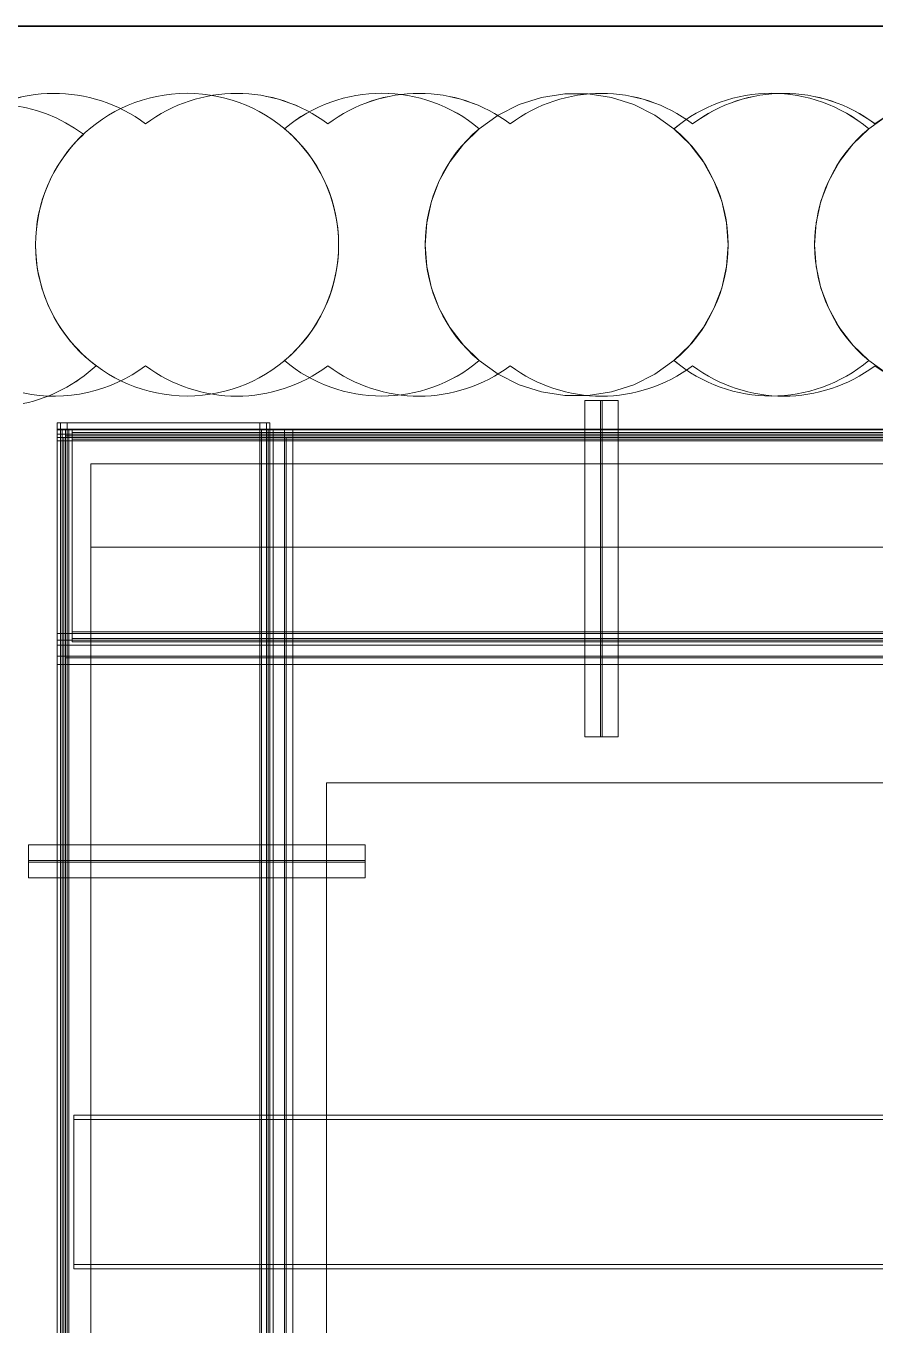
# Model space of a CAD drawing. Header units: metres. Extents: x 1753726 to 1755216, y 5920592 to 5921703.
# Drawn here: x 1755121.388 to 1755123.91, y 5921418.504 to 5921422.365 of the extents above; entities that cross this region are included whole.
import ezdxf

# ---------------------------------------------------------------- set-up
doc = ezdxf.new("R2010")
doc.units = ezdxf.units.M
for name, color, linetype, lineweight in [('A-FLOR-____-OTLN', 9, 'Continuous', 9), ('A-WALL-____-OTLN', 2, 'Continuous', 9), ('S-BEAM-____-OTLN', 7, 'Continuous', 9), ('S-FNDN-____-OTLN', 7, 'Continuous', 9)]:
    doc.layers.add(name, color=color, linetype=linetype, lineweight=lineweight)

# ---------------------------------------------------------------- blocks, each defined once
blk = doc.blocks.new('308492-ARUP-STPW-MOD-1600_rvt-1-X-ARUP-GL-HERNE_BAY_ALIGNMENT')
at = {"layer": 'A-WALL-____-OTLN'}
for p, q in [((1755126.7805, 5921420.8154), (1755121.5805, 5921420.8154)), ((1755121.5805, 5921420.8154), (1755126.7805, 5921420.8154)), ((1755121.5805, 5921420.1154), (1755121.5805, 5921420.8154)), ((1755121.5805, 5921420.8154), (1755121.5805, 5921420.1154)), ((1755121.5805, 5921420.1154), (1755121.5805, 5921418.2154)), ((1755121.5805, 5921418.2154), (1755121.5805, 5921420.1154)), ((1755122.2805, 5921420.1154), (1755126.0805, 5921420.1154)), ((1755126.0805, 5921420.1154), (1755122.2805, 5921420.1154)), ((1755122.2805, 5921420.1154), (1755122.2805, 5921418.2154)), ((1755122.2805, 5921418.2154), (1755122.2805, 5921420.1154))]:
    blk.add_line(p, q, dxfattribs=at)
blk = doc.blocks.new('Arup_Beam_Steel Circular Hollow Section_CHS_AU - STRUT 1A-5182417-X-ARUP-GL-HERNE_BAY_ALIGNMENT')
at = {"layer": 'S-BEAM-____-OTLN'}
for p, q in [((-2.65, 0.2158), (2.65, 0.2158)), ((-2.65, -0.2158), (2.65, -0.2158))]:
    blk.add_line(p, q, dxfattribs=at)
blk = doc.blocks.new('Arup_Beam_Steel Circular Hollow Section_CHS_AU - 4391256-X-ARUP-GL-HERNE_BAY_ALIGNMENT')
at = {"layer": 'S-BEAM-____-OTLN'}
for p, q in [((692.1457, 302.6168), (686.8457, 302.6168)), ((686.8457, 302.6168), (686.8457, 302.1598)), ((686.8457, 302.6168), (686.8457, 302.1598)), ((692.1457, 302.1598), (692.1457, 302.6168)), ((692.1457, 302.1598), (692.1457, 302.6168)), ((692.1457, 302.6041), (686.8457, 302.6041)), ((686.8457, 302.1725), (686.8457, 302.6041)), ((686.8457, 302.1725), (686.8457, 302.6041)), ((692.1457, 302.6041), (692.1457, 302.1725)), ((692.1457, 302.6041), (692.1457, 302.1725)), ((686.8457, 302.1725), (692.1457, 302.1725)), ((686.8457, 302.1598), (692.1457, 302.1598))]:
    blk.add_line(p, q, dxfattribs=at)
blk = doc.blocks.new('HB_Struct Framing_Support_2 - HB_Struct Framing_Support-5141438-X-ARUP-GL-HERNE_BAY_ALIGNMENT')
at = {"layer": 'S-BEAM-____-OTLN'}
for p, q in [((0.0495, -0.015), (-0.0495, -0.015)), ((-0.0495, -0.015), (-0.0133, -0.015)), ((-0.0133, -0.015), (-0.0495, -0.015)), ((-0.0495, -0.015), (0.0495, -0.015)), ((-0.0495, -0.015), (-0.0495, -1.015)), ((-0.0495, -0.015), (-0.0495, -1.015)), ((-0.0495, -0.015), (-0.0495, -1.015)), ((-0.0495, -0.015), (-0.0495, -1.015)), ((-0.0133, -0.015), (-0.0023, -0.015)), ((-0.0133, -0.015), (-0.0023, -0.015)), ((-0.0023, -1.015), (-0.0023, -0.015)), ((-0.0023, -1.015), (-0.0023, -0.015)), ((0.0023, -0.015), (0.0023, -1.015)), ((0.0023, -0.015), (0.0133, -0.015)), ((0.0023, -0.015), (0.0133, -0.015)), ((0.0023, -1.015), (0.0023, -0.015)), ((0.0495, -0.015), (0.0133, -0.015)), ((0.0133, -0.015), (0.0495, -0.015)), ((0.0495, -1.015), (0.0495, -0.015)), ((0.0495, -0.015), (0.0495, -1.015)), ((0.0495, -0.015), (0.0495, -1.015)), ((0.0495, -0.015), (0.0495, -1.015)), ((0.0495, -1.015), (-0.0495, -1.015)), ((-0.0495, -1.015), (-0.0133, -1.015)), ((-0.0133, -1.015), (-0.0495, -1.015)), ((-0.0495, -1.015), (0.0495, -1.015)), ((-0.0023, -1.015), (-0.0133, -1.015)), ((-0.0023, -1.015), (-0.0133, -1.015)), ((0.0133, -1.015), (0.0023, -1.015)), ((0.0133, -1.015), (0.0023, -1.015)), ((0.0495, -1.015), (0.0133, -1.015)), ((0.0133, -1.015), (0.0495, -1.015))]:
    blk.add_line(p, q, dxfattribs=at)
blk = doc.blocks.new('308492-ARUP-STTW-MOD-0100_rvt-1-X-ARUP-GL-HERNE_BAY_ALIGNMENT')
at = {"layer": 'S-BEAM-____-OTLN'}
for p, q in [((1755126.8805, 5921422.3649), (1755120.2805, 5921422.3649)), ((1755120.2805, 5921422.3649), (1755126.8805, 5921422.3649)), ((1755121.4805, 5921417.8011), (1755121.4805, 5921421.1855)), ((1755121.4805, 5921421.1855), (1755121.4905, 5921421.1855)), ((1755121.4805, 5921421.1855), (1755121.4905, 5921421.1855)), ((1755121.4805, 5921421.1855), (1755121.4805, 5921417.8011)), ((1755121.4905, 5921417.8011), (1755121.4905, 5921421.1855)), ((1755121.4905, 5921421.1855), (1755121.5101, 5921421.1855)), ((1755121.4905, 5921421.1855), (1755121.5101, 5921421.1855)), ((1755121.4905, 5921421.1855), (1755121.4905, 5921417.8011)), ((1755121.4905, 5921421.1855), (1755121.4905, 5921417.8011)), ((1755121.4905, 5921421.1855), (1755121.4905, 5921417.8011)), ((1755121.5101, 5921421.1855), (1755121.4905, 5921421.1855)), ((1755121.4905, 5921421.1855), (1755121.5101, 5921421.1855)), ((1755121.4905, 5921421.1855), (1755121.4905, 5921417.8011)), ((1755121.4905, 5921421.1855), (1755121.4905, 5921417.8011)), ((1755121.5101, 5921421.1855), (1755121.5101, 5921417.8011)), ((1755121.5101, 5921421.1855), (1755121.5241, 5921421.1855)), ((1755121.5101, 5921421.1855), (1755121.5241, 5921421.1855)), ((1755121.5101, 5921421.1855), (1755121.5101, 5921417.8011)), ((1755121.5101, 5921421.1855), (1755121.5101, 5921417.8011)), ((1755121.5101, 5921421.1855), (1755121.5101, 5921417.8011)), ((1755121.5101, 5921421.1855), (1755121.5241, 5921421.1855)), ((1755121.5101, 5921421.1855), (1755121.5241, 5921421.1855)), ((1755121.5101, 5921421.1855), (1755121.5101, 5921417.8011)), ((1755121.5101, 5921421.1855), (1755121.5101, 5921417.8011)), ((1755122.0689, 5921421.1855), (1755121.5241, 5921421.1855)), ((1755121.5241, 5921421.1855), (1755122.0689, 5921421.1855)), ((1755122.0689, 5921421.1855), (1755121.5241, 5921421.1855)), ((1755121.5241, 5921421.1855), (1755122.0689, 5921421.1855)), ((1755122.0829, 5921421.1855), (1755122.0689, 5921421.1855)), ((1755122.0689, 5921421.1855), (1755122.0829, 5921421.1855)), ((1755122.0689, 5921421.1855), (1755122.0829, 5921421.1855)), ((1755122.0689, 5921421.1855), (1755122.0829, 5921421.1855)), ((1755122.0829, 5921417.8011), (1755122.0829, 5921421.1855)), ((1755122.1025, 5921421.1855), (1755122.0829, 5921421.1855)), ((1755122.0829, 5921421.1855), (1755122.1025, 5921421.1855)), ((1755122.0829, 5921421.1855), (1755122.0829, 5921417.8011)), ((1755122.0829, 5921421.1855), (1755122.0829, 5921417.8011)), ((1755122.0829, 5921417.8011), (1755122.0829, 5921421.1855)), ((1755122.1025, 5921421.1855), (1755122.0829, 5921421.1855)), ((1755122.0829, 5921421.1855), (1755122.1025, 5921421.1855)), ((1755122.0829, 5921421.1855), (1755122.0829, 5921417.8011)), ((1755122.0829, 5921421.1855), (1755122.0829, 5921417.8011)), ((1755122.1025, 5921417.8011), (1755122.1025, 5921421.1855)), ((1755122.1025, 5921421.1855), (1755122.1025, 5921417.8011)), ((1755122.1025, 5921421.1855), (1755122.1125, 5921421.1855)), ((1755122.1125, 5921421.1855), (1755122.1025, 5921421.1855)), ((1755122.1025, 5921417.8011), (1755122.1025, 5921421.1855)), ((1755122.1025, 5921421.1855), (1755122.1025, 5921417.8011)), ((1755122.1025, 5921417.8011), (1755122.1025, 5921421.1855)), ((1755122.1025, 5921421.1855), (1755122.1025, 5921417.8011)), ((1755122.1125, 5921421.1855), (1755122.1125, 5921417.8011)), ((1755122.1125, 5921421.1855), (1755122.1125, 5921417.8011)), ((1755121.4805, 5921421.1515), (1755121.4805, 5921421.1665)), ((1755121.4805, 5921421.1665), (1755121.4805, 5921421.1515)), ((1755126.8805, 5921421.1665), (1755121.4805, 5921421.1665)), ((1755126.8805, 5921421.1665), (1755121.4805, 5921421.1665)), ((1755121.4955, 5921421.1665), (1755121.4805, 5921421.1665)), ((1755121.4805, 5921421.1665), (1755121.4955, 5921421.1665)), ((1755121.4805, 5921421.1665), (1755121.4805, 5921417.7861)), ((1755121.4805, 5921421.1665), (1755121.4805, 5921417.7861)), ((1755121.4805, 5921421.1415), (1755121.4805, 5921421.1665)), ((1755121.4805, 5921421.1665), (1755121.4805, 5921421.1415)), ((1755121.4805, 5921421.1665), (1755126.8805, 5921421.1665)), ((1755126.8805, 5921421.1665), (1755121.4805, 5921421.1665)), ((1755121.5055, 5921421.1665), (1755121.4805, 5921421.1665)), ((1755121.4805, 5921421.1665), (1755121.5055, 5921421.1665)), ((1755121.4805, 5921417.7485), (1755121.4805, 5921421.1665)), ((1755121.4805, 5921421.1665), (1755121.4805, 5921417.7485)), ((1755121.4805, 5921421.1649), (1755126.8805, 5921421.1649)), ((1755121.4805, 5921421.1649), (1755126.8805, 5921421.1649)), ((1755121.4805, 5921418.4169), (1755121.4805, 5921421.1649)), ((1755121.4805, 5921418.4169), (1755121.4805, 5921421.1649)), ((1755121.4805, 5921421.1515), (1755121.4805, 5921421.1319)), ((1755121.4805, 5921421.1515), (1755121.4805, 5921421.1319)), ((1755126.8805, 5921421.1515), (1755121.4805, 5921421.1515)), ((1755126.8805, 5921421.1515), (1755121.4805, 5921421.1515)), ((1755121.4805, 5921421.1515), (1755126.8805, 5921421.1515)), ((1755126.8805, 5921421.1515), (1755121.4805, 5921421.1515)), ((1755121.4805, 5921421.1319), (1755121.4805, 5921421.1515)), ((1755121.4805, 5921421.1515), (1755121.4805, 5921421.1319)), ((1755126.8805, 5921421.1515), (1755121.4805, 5921421.1515)), ((1755126.8805, 5921421.1515), (1755121.4805, 5921421.1515)), ((1755121.4805, 5921420.4915), (1755121.4805, 5921421.1415)), ((1755121.4805, 5921421.1415), (1755121.4805, 5921420.4915)), ((1755121.4805, 5921420.4915), (1755121.4805, 5921421.1415)), ((1755121.4805, 5921421.1415), (1755121.4805, 5921420.4915)), ((1755121.4805, 5921421.1415), (1755126.8805, 5921421.1415)), ((1755126.8805, 5921421.1415), (1755121.4805, 5921421.1415)), ((1755121.4805, 5921421.1415), (1755126.8805, 5921421.1415)), ((1755126.8805, 5921421.1415), (1755121.4805, 5921421.1415)), ((1755126.8805, 5921421.1415), (1755121.4805, 5921421.1415)), ((1755126.8805, 5921421.1415), (1755121.4805, 5921421.1415)), ((1755121.5005, 5921421.1415), (1755121.4805, 5921421.1415)), ((1755121.4805, 5921421.1415), (1755121.5005, 5921421.1415)), ((1755121.4805, 5921417.7435), (1755121.4805, 5921421.1415)), ((1755121.4805, 5921421.1415), (1755121.4805, 5921417.7435)), ((1755121.5151, 5921421.1665), (1755121.4955, 5921421.1665)), ((1755121.5151, 5921421.1665), (1755121.4955, 5921421.1665)), ((1755121.4955, 5921421.1665), (1755121.4955, 5921417.7861)), ((1755121.4955, 5921421.1665), (1755121.4955, 5921417.7861)), ((1755121.4955, 5921417.7861), (1755121.4955, 5921421.1665)), ((1755121.4955, 5921421.1665), (1755121.4955, 5921417.7861)), ((1755121.5151, 5921421.1665), (1755121.4955, 5921421.1665)), ((1755121.4955, 5921421.1665), (1755121.5151, 5921421.1665)), ((1755121.4955, 5921421.1665), (1755121.4955, 5921417.7861)), ((1755121.4955, 5921421.1665), (1755121.4955, 5921417.7861)), ((1755122.1605, 5921421.1415), (1755121.5005, 5921421.1415)), ((1755121.5005, 5921421.1415), (1755122.1605, 5921421.1415)), ((1755122.1605, 5921421.1415), (1755121.5005, 5921421.1415)), ((1755121.5005, 5921421.1415), (1755122.1605, 5921421.1415)), ((1755121.5005, 5921417.7435), (1755121.5005, 5921421.1415)), ((1755121.5005, 5921421.1415), (1755121.5005, 5921417.7435)), ((1755121.5005, 5921417.7435), (1755121.5005, 5921421.1415)), ((1755121.5005, 5921421.1415), (1755121.5005, 5921417.7435)), ((1755121.5005, 5921421.1415), (1755121.5005, 5921417.7435)), ((1755121.5005, 5921421.1415), (1755121.5005, 5921417.7435)), ((1755122.1555, 5921421.1665), (1755121.5055, 5921421.1665)), ((1755121.5055, 5921421.1665), (1755122.1555, 5921421.1665)), ((1755122.1555, 5921421.1665), (1755121.5055, 5921421.1665)), ((1755121.5055, 5921421.1665), (1755122.1555, 5921421.1665)), ((1755121.5055, 5921417.7485), (1755121.5055, 5921421.1665)), ((1755121.5055, 5921421.1665), (1755121.5055, 5921417.7485)), ((1755121.5055, 5921417.7485), (1755121.5055, 5921421.1665)), ((1755121.5055, 5921421.1665), (1755121.5055, 5921417.7485)), ((1755121.5055, 5921421.1665), (1755121.5055, 5921417.7485)), ((1755121.5055, 5921421.1665), (1755121.5055, 5921417.7485)), ((1755121.5055, 5921421.1465), (1755121.5055, 5921421.1665)), ((1755121.5055, 5921421.1665), (1755121.5055, 5921421.1465)), ((1755121.5055, 5921421.1665), (1755126.8555, 5921421.1665)), ((1755126.8555, 5921421.1665), (1755121.5055, 5921421.1665)), ((1755121.5055, 5921420.4865), (1755121.5055, 5921421.1465)), ((1755121.5055, 5921421.1465), (1755121.5055, 5921420.4865)), ((1755121.5055, 5921420.4865), (1755121.5055, 5921421.1465)), ((1755121.5055, 5921421.1465), (1755121.5055, 5921420.4865)), ((1755121.5055, 5921421.1465), (1755126.8555, 5921421.1465)), ((1755126.8555, 5921421.1465), (1755121.5055, 5921421.1465)), ((1755121.5055, 5921421.1465), (1755126.8555, 5921421.1465)), ((1755126.8555, 5921421.1465), (1755121.5055, 5921421.1465)), ((1755126.8555, 5921421.1465), (1755121.5055, 5921421.1465)), ((1755126.8555, 5921421.1465), (1755121.5055, 5921421.1465)), ((1755121.5151, 5921421.1665), (1755121.5151, 5921417.7861)), ((1755121.5151, 5921417.7861), (1755121.5151, 5921421.1665)), ((1755121.5151, 5921421.1665), (1755121.5291, 5921421.1665)), ((1755121.5291, 5921421.1665), (1755121.5151, 5921421.1665)), ((1755121.5151, 5921421.1665), (1755121.5151, 5921417.7861)), ((1755121.5151, 5921421.1665), (1755121.5151, 5921417.7861)), ((1755121.5151, 5921421.1665), (1755121.5291, 5921421.1665)), ((1755121.5151, 5921421.1665), (1755121.5291, 5921421.1665)), ((1755121.5151, 5921421.1665), (1755121.5151, 5921417.7861)), ((1755121.5151, 5921421.1665), (1755121.5151, 5921417.7861)), ((1755121.5251, 5921421.1665), (1755126.8805, 5921421.1665)), ((1755121.5251, 5921421.1565), (1755121.5251, 5921421.1665)), ((1755121.5251, 5921421.1565), (1755121.5251, 5921421.1665)), ((1755126.8805, 5921421.1665), (1755121.5251, 5921421.1665)), ((1755121.5251, 5921421.1565), (1755126.8805, 5921421.1565)), ((1755121.5251, 5921421.1369), (1755121.5251, 5921421.1565)), ((1755121.5251, 5921421.1369), (1755121.5251, 5921421.1565)), ((1755126.8805, 5921421.1565), (1755121.5251, 5921421.1565)), ((1755126.8805, 5921421.1565), (1755121.5251, 5921421.1565)), ((1755126.8805, 5921421.1565), (1755121.5251, 5921421.1565)), ((1755121.5251, 5921421.1369), (1755121.5251, 5921421.1565)), ((1755121.5251, 5921421.1565), (1755121.5251, 5921421.1369)), ((1755126.8805, 5921421.1565), (1755121.5251, 5921421.1565)), ((1755126.8805, 5921421.1565), (1755121.5251, 5921421.1565)), ((1755126.8805, 5921421.1369), (1755121.5251, 5921421.1369)), ((1755121.5251, 5921421.1229), (1755121.5251, 5921421.1369)), ((1755121.5251, 5921421.1229), (1755121.5251, 5921421.1369)), ((1755126.8805, 5921421.1369), (1755121.5251, 5921421.1369)), ((1755126.8805, 5921421.1369), (1755121.5251, 5921421.1369)), ((1755126.8805, 5921421.1369), (1755121.5251, 5921421.1369)), ((1755121.5251, 5921421.1229), (1755121.5251, 5921421.1369)), ((1755121.5251, 5921421.1229), (1755121.5251, 5921421.1369)), ((1755126.8805, 5921421.1369), (1755121.5251, 5921421.1369)), ((1755126.8805, 5921421.1369), (1755121.5251, 5921421.1369)), ((1755122.0739, 5921421.1665), (1755121.5291, 5921421.1665)), ((1755122.0739, 5921421.1665), (1755121.5291, 5921421.1665)), ((1755122.0739, 5921421.1665), (1755121.5291, 5921421.1665)), ((1755121.5291, 5921421.1665), (1755122.0739, 5921421.1665)), ((1755122.0739, 5921421.1665), (1755122.0879, 5921421.1665)), ((1755122.0739, 5921421.1665), (1755122.0879, 5921421.1665)), ((1755122.0739, 5921421.1665), (1755122.0879, 5921421.1665)), ((1755122.0739, 5921421.1665), (1755122.0879, 5921421.1665)), ((1755122.0879, 5921417.7861), (1755122.0879, 5921421.1665)), ((1755122.1075, 5921421.1665), (1755122.0879, 5921421.1665)), ((1755122.0879, 5921421.1665), (1755122.1075, 5921421.1665)), ((1755122.0879, 5921421.1665), (1755122.0879, 5921417.7861)), ((1755122.0879, 5921421.1665), (1755122.0879, 5921417.7861)), ((1755122.0879, 5921417.7861), (1755122.0879, 5921421.1665)), ((1755122.1075, 5921421.1665), (1755122.0879, 5921421.1665)), ((1755122.0879, 5921421.1665), (1755122.1075, 5921421.1665)), ((1755122.0879, 5921421.1665), (1755122.0879, 5921417.7861)), ((1755122.0879, 5921421.1665), (1755122.0879, 5921417.7861)), ((1755122.1075, 5921417.7861), (1755122.1075, 5921421.1665)), ((1755122.1075, 5921421.1665), (1755122.1075, 5921417.7861)), ((1755122.1075, 5921421.1665), (1755122.1225, 5921421.1665)), ((1755122.1225, 5921421.1665), (1755122.1075, 5921421.1665)), ((1755122.1075, 5921417.7861), (1755122.1075, 5921421.1665)), ((1755122.1075, 5921421.1665), (1755122.1075, 5921417.7861)), ((1755122.1075, 5921417.7861), (1755122.1075, 5921421.1665)), ((1755122.1075, 5921421.1665), (1755122.1075, 5921417.7861)), ((1755122.1225, 5921421.1665), (1755122.1225, 5921417.7861)), ((1755122.1225, 5921421.1665), (1755122.1225, 5921417.7861)), ((1755122.1555, 5921421.1665), (1755122.1805, 5921421.1665)), ((1755122.1805, 5921421.1665), (1755122.1555, 5921421.1665)), ((1755122.1555, 5921417.7485), (1755122.1555, 5921421.1665)), ((1755122.1555, 5921421.1665), (1755122.1555, 5921417.7485)), ((1755122.1555, 5921417.7485), (1755122.1555, 5921421.1665)), ((1755122.1555, 5921421.1665), (1755122.1555, 5921417.7485)), ((1755122.1555, 5921421.1665), (1755122.1555, 5921417.7485)), ((1755122.1555, 5921421.1665), (1755122.1555, 5921417.7485)), ((1755122.1605, 5921421.1415), (1755122.1805, 5921421.1415)), ((1755122.1805, 5921421.1415), (1755122.1605, 5921421.1415)), ((1755122.1605, 5921417.7435), (1755122.1605, 5921421.1415)), ((1755122.1605, 5921421.1415), (1755122.1605, 5921417.7435)), ((1755122.1605, 5921417.7435), (1755122.1605, 5921421.1415)), ((1755122.1605, 5921421.1415), (1755122.1605, 5921417.7435)), ((1755122.1605, 5921421.1415), (1755122.1605, 5921417.7435)), ((1755122.1605, 5921421.1415), (1755122.1605, 5921417.7435)), ((1755122.1805, 5921417.7485), (1755122.1805, 5921421.1665)), ((1755122.1805, 5921421.1665), (1755122.1805, 5921417.7485)), ((1755122.1805, 5921417.7435), (1755122.1805, 5921421.1415)), ((1755122.1805, 5921421.1415), (1755122.1805, 5921417.7435)), ((1755126.8805, 5921421.1319), (1755121.4805, 5921421.1319)), ((1755121.4805, 5921421.1319), (1755126.8805, 5921421.1319)), ((1755121.4805, 5921421.1319), (1755121.4805, 5921421.1179)), ((1755121.4805, 5921421.1179), (1755121.4805, 5921421.1319)), ((1755126.8805, 5921421.1319), (1755121.4805, 5921421.1319)), ((1755126.8805, 5921421.1319), (1755121.4805, 5921421.1319)), ((1755121.4805, 5921421.1179), (1755121.4805, 5921421.1319)), ((1755121.4805, 5921421.1179), (1755121.4805, 5921421.1319)), ((1755126.8805, 5921421.1319), (1755121.4805, 5921421.1319)), ((1755126.8805, 5921421.1319), (1755121.4805, 5921421.1319)), ((1755121.4805, 5921421.1179), (1755121.4805, 5921420.5731)), ((1755121.4805, 5921421.1179), (1755121.4805, 5921420.5731)), ((1755121.4805, 5921420.5731), (1755121.4805, 5921421.1179)), ((1755121.4805, 5921421.1179), (1755121.4805, 5921420.5731)), ((1755121.5251, 5921420.5781), (1755121.5251, 5921421.1229)), ((1755121.5251, 5921421.1229), (1755121.5251, 5921420.5781)), ((1755121.5251, 5921420.5781), (1755121.5251, 5921421.1229)), ((1755121.5251, 5921421.1229), (1755121.5251, 5921420.5781)), ((1755121.4805, 5921420.5591), (1755121.4805, 5921420.5731)), ((1755121.4805, 5921420.5591), (1755121.4805, 5921420.5731)), ((1755121.4805, 5921420.5591), (1755121.4805, 5921420.5731)), ((1755121.4805, 5921420.5591), (1755121.4805, 5921420.5731)), ((1755121.4805, 5921420.5591), (1755126.8805, 5921420.5591)), ((1755121.4805, 5921420.5395), (1755121.4805, 5921420.5591)), ((1755121.4805, 5921420.5591), (1755121.4805, 5921420.5395)), ((1755126.8805, 5921420.5591), (1755121.4805, 5921420.5591)), ((1755126.8805, 5921420.5591), (1755121.4805, 5921420.5591)), ((1755121.4805, 5921420.5591), (1755126.8805, 5921420.5591)), ((1755121.4805, 5921420.5395), (1755121.4805, 5921420.5591)), ((1755121.4805, 5921420.5591), (1755121.4805, 5921420.5395)), ((1755126.8805, 5921420.5591), (1755121.4805, 5921420.5591)), ((1755126.8805, 5921420.5591), (1755121.4805, 5921420.5591)), ((1755121.5251, 5921420.5641), (1755121.5251, 5921420.5781)), ((1755121.5251, 5921420.5781), (1755121.5251, 5921420.5641)), ((1755121.5251, 5921420.5641), (1755121.5251, 5921420.5781)), ((1755121.5251, 5921420.5641), (1755121.5251, 5921420.5781)), ((1755121.5251, 5921420.5641), (1755126.8805, 5921420.5641)), ((1755121.5251, 5921420.5445), (1755121.5251, 5921420.5641)), ((1755121.5251, 5921420.5641), (1755121.5251, 5921420.5445)), ((1755126.8805, 5921420.5641), (1755121.5251, 5921420.5641)), ((1755126.8805, 5921420.5641), (1755121.5251, 5921420.5641)), ((1755121.5251, 5921420.5641), (1755126.8805, 5921420.5641)), ((1755121.5251, 5921420.5445), (1755121.5251, 5921420.5641)), ((1755121.5251, 5921420.5641), (1755121.5251, 5921420.5445)), ((1755126.8805, 5921420.5641), (1755121.5251, 5921420.5641)), ((1755126.8805, 5921420.5641), (1755121.5251, 5921420.5641)), ((1755121.4805, 5921420.5395), (1755126.8805, 5921420.5395)), ((1755126.8805, 5921420.5395), (1755121.4805, 5921420.5395)), ((1755121.4805, 5921420.5395), (1755121.4805, 5921420.5245)), ((1755121.4805, 5921420.5245), (1755121.4805, 5921420.5395)), ((1755121.4805, 5921420.5395), (1755126.8805, 5921420.5395)), ((1755126.8805, 5921420.5395), (1755121.4805, 5921420.5395)), ((1755121.4805, 5921420.5395), (1755126.8805, 5921420.5395)), ((1755126.8805, 5921420.5395), (1755121.4805, 5921420.5395)), ((1755126.8805, 5921420.5245), (1755121.4805, 5921420.5245)), ((1755126.8805, 5921420.5245), (1755121.4805, 5921420.5245)), ((1755121.5251, 5921420.5445), (1755126.8805, 5921420.5445)), ((1755126.8805, 5921420.5445), (1755121.5251, 5921420.5445)), ((1755121.5251, 5921420.5445), (1755121.5251, 5921420.5345)), ((1755121.5251, 5921420.5345), (1755121.5251, 5921420.5445)), ((1755121.5251, 5921420.5445), (1755126.8805, 5921420.5445)), ((1755126.8805, 5921420.5445), (1755121.5251, 5921420.5445)), ((1755121.5251, 5921420.5445), (1755126.8805, 5921420.5445)), ((1755126.8805, 5921420.5445), (1755121.5251, 5921420.5445)), ((1755126.8805, 5921420.5345), (1755121.5251, 5921420.5345)), ((1755126.8805, 5921420.5345), (1755121.5251, 5921420.5345)), ((1755121.4805, 5921420.4915), (1755121.4805, 5921420.4665)), ((1755121.4805, 5921420.4665), (1755121.4805, 5921420.4915)), ((1755121.4805, 5921420.4915), (1755126.8805, 5921420.4915)), ((1755126.8805, 5921420.4915), (1755121.4805, 5921420.4915)), ((1755121.4805, 5921420.4915), (1755126.8805, 5921420.4915)), ((1755126.8805, 5921420.4915), (1755121.4805, 5921420.4915)), ((1755126.8805, 5921420.4915), (1755121.4805, 5921420.4915)), ((1755126.8805, 5921420.4915), (1755121.4805, 5921420.4915)), ((1755121.5055, 5921420.4865), (1755121.5055, 5921420.4665)), ((1755121.5055, 5921420.4665), (1755121.5055, 5921420.4865)), ((1755121.5055, 5921420.4865), (1755126.8555, 5921420.4865)), ((1755126.8555, 5921420.4865), (1755121.5055, 5921420.4865)), ((1755121.5055, 5921420.4865), (1755126.8555, 5921420.4865)), ((1755126.8555, 5921420.4865), (1755121.5055, 5921420.4865)), ((1755126.8555, 5921420.4865), (1755121.5055, 5921420.4865)), ((1755126.8555, 5921420.4865), (1755121.5055, 5921420.4865)), ((1755121.4805, 5921420.4665), (1755126.8805, 5921420.4665)), ((1755126.8805, 5921420.4665), (1755121.4805, 5921420.4665)), ((1755121.5055, 5921420.4665), (1755126.8555, 5921420.4665)), ((1755126.8555, 5921420.4665), (1755121.5055, 5921420.4665))]:
    blk.add_line(p, q, dxfattribs=at)
for start, end in [(0, 180), (0, 180), (180, 0), (180, 0)]:
    blk.add_arc((1755121.8666, 5921421.7149), 0.45, start, end, dxfattribs=at)
at = {"layer": 'S-FNDN-____-OTLN'}
for p, q in [((1755120.2807, 5921422.3636), (1755128.0807, 5921422.3636)), ((1755128.0807, 5921422.3636), (1755120.2807, 5921422.3636)), ((1755126.7807, 5921421.0636), (1755121.5807, 5921421.0636)), ((1755121.5807, 5921421.0636), (1755121.5807, 5921418.3172)), ((1755121.5807, 5921418.3172), (1755121.5807, 5921421.0636)), ((1755121.5807, 5921421.0636), (1755126.7807, 5921421.0636))]:
    blk.add_line(p, q, dxfattribs=at)
at = {"layer": 'S-FNDN-____-OTLN', "flags": 128}
for points in [[(1755122.7343, 5921422.0596), (1755122.791, 5921422.1002), (1755122.8534, 5921422.1315), (1755122.9198, 5921422.1528), (1755122.9887, 5921422.1636), (1755123.0584, 5921422.1636), (1755123.1273, 5921422.1528), (1755123.1937, 5921422.1315), (1755123.2561, 5921422.1002), (1755123.3128, 5921422.0597)], [(1755123.3128, 5921422.0597), (1755123.2561, 5921422.1002), (1755123.1937, 5921422.1315), (1755123.1273, 5921422.1528), (1755123.0584, 5921422.1636), (1755122.9887, 5921422.1636), (1755122.9198, 5921422.1528), (1755122.8534, 5921422.1315), (1755122.791, 5921422.1002), (1755122.7343, 5921422.0596)], [(1755123.8913, 5921422.0596), (1755123.948, 5921422.1002), (1755124.0104, 5921422.1315), (1755124.0768, 5921422.1528), (1755124.1457, 5921422.1636), (1755124.2154, 5921422.1636), (1755124.2843, 5921422.1528), (1755124.3507, 5921422.1315), (1755124.4131, 5921422.1002), (1755124.4698, 5921422.0597)], [(1755124.4698, 5921422.0597), (1755124.4131, 5921422.1002), (1755124.3507, 5921422.1315), (1755124.2843, 5921422.1528), (1755124.2154, 5921422.1636), (1755124.1457, 5921422.1636), (1755124.0768, 5921422.1528), (1755124.0104, 5921422.1315), (1755123.948, 5921422.1002), (1755123.8913, 5921422.0596)], [(1755122.5736, 5921421.7149), (1755122.5783, 5921421.7802), (1755122.5925, 5921421.844), (1755122.6157, 5921421.9051), (1755122.6476, 5921421.9622), (1755122.6874, 5921422.0141), (1755122.7343, 5921422.0596)], [(1755122.7343, 5921422.0596), (1755122.6874, 5921422.0141), (1755122.6476, 5921421.9622), (1755122.6157, 5921421.9051), (1755122.5925, 5921421.844), (1755122.5783, 5921421.7802), (1755122.5736, 5921421.7149)], [(1755123.3128, 5921422.0597), (1755123.3597, 5921422.0141), (1755123.3995, 5921421.9622), (1755123.4314, 5921421.9051), (1755123.4546, 5921421.844), (1755123.4688, 5921421.7802), (1755123.4736, 5921421.7149)], [(1755123.4736, 5921421.7149), (1755123.4688, 5921421.7802), (1755123.4546, 5921421.844), (1755123.4314, 5921421.9051), (1755123.3995, 5921421.9622), (1755123.3597, 5921422.0141), (1755123.3128, 5921422.0597)], [(1755123.7306, 5921421.7149), (1755123.7353, 5921421.7802), (1755123.7495, 5921421.844), (1755123.7727, 5921421.9051), (1755123.8046, 5921421.9622), (1755123.8444, 5921422.0141), (1755123.8913, 5921422.0596)], [(1755123.8913, 5921422.0596), (1755123.8444, 5921422.0141), (1755123.8046, 5921421.9622), (1755123.7727, 5921421.9051), (1755123.7495, 5921421.844), (1755123.7353, 5921421.7802), (1755123.7306, 5921421.7149)], [(1755122.7343, 5921421.3702), (1755122.6874, 5921421.4158), (1755122.6476, 5921421.4677), (1755122.6157, 5921421.5248), (1755122.5925, 5921421.5859), (1755122.5783, 5921421.6497), (1755122.5736, 5921421.7149)], [(1755122.5736, 5921421.7149), (1755122.5783, 5921421.6497), (1755122.5925, 5921421.5859), (1755122.6157, 5921421.5248), (1755122.6476, 5921421.4677), (1755122.6874, 5921421.4158), (1755122.7343, 5921421.3702)], [(1755123.4736, 5921421.7149), (1755123.4688, 5921421.6497), (1755123.4546, 5921421.5859), (1755123.4314, 5921421.5247), (1755123.3995, 5921421.4677), (1755123.3597, 5921421.4158), (1755123.3128, 5921421.3702)], [(1755123.3128, 5921421.3702), (1755123.3597, 5921421.4158), (1755123.3995, 5921421.4677), (1755123.4314, 5921421.5247), (1755123.4546, 5921421.5859), (1755123.4688, 5921421.6497), (1755123.4736, 5921421.7149)], [(1755123.8913, 5921421.3702), (1755123.8444, 5921421.4158), (1755123.8046, 5921421.4677), (1755123.7727, 5921421.5248), (1755123.7495, 5921421.5859), (1755123.7353, 5921421.6497), (1755123.7306, 5921421.7149)], [(1755123.7306, 5921421.7149), (1755123.7353, 5921421.6497), (1755123.7495, 5921421.5859), (1755123.7727, 5921421.5248), (1755123.8046, 5921421.4677), (1755123.8444, 5921421.4158), (1755123.8913, 5921421.3702)], [(1755123.3128, 5921421.3702), (1755123.2561, 5921421.3297), (1755123.1937, 5921421.2984), (1755123.1273, 5921421.2771), (1755123.0584, 5921421.2663), (1755122.9887, 5921421.2663), (1755122.9198, 5921421.2771), (1755122.8534, 5921421.2984), (1755122.791, 5921421.3297), (1755122.7343, 5921421.3702)], [(1755122.7343, 5921421.3702), (1755122.791, 5921421.3297), (1755122.8534, 5921421.2984), (1755122.9198, 5921421.2771), (1755122.9887, 5921421.2663), (1755123.0584, 5921421.2663), (1755123.1273, 5921421.2771), (1755123.1937, 5921421.2984), (1755123.2561, 5921421.3297), (1755123.3128, 5921421.3702)], [(1755124.4698, 5921421.3702), (1755124.4131, 5921421.3297), (1755124.3507, 5921421.2984), (1755124.2843, 5921421.2771), (1755124.2154, 5921421.2663), (1755124.1457, 5921421.2663), (1755124.0768, 5921421.2771), (1755124.0104, 5921421.2984), (1755123.948, 5921421.3297), (1755123.8913, 5921421.3702)], [(1755123.8913, 5921421.3702), (1755123.948, 5921421.3297), (1755124.0104, 5921421.2984), (1755124.0768, 5921421.2771), (1755124.1457, 5921421.2663), (1755124.2154, 5921421.2663), (1755124.2843, 5921421.2771), (1755124.3507, 5921421.2984), (1755124.4131, 5921421.3297), (1755124.4698, 5921421.3702)]]:
    blk.add_lwpolyline(points, dxfattribs=at)
at = {"layer": 'S-FNDN-____-OTLN'}
for centre, start, end in [((1755121.4724, 5921421.7146), 52.9974, 127.7677), ((1755121.8666, 5921421.7149), 0, 180), ((1755121.8666, 5921421.7149), 0, 180), ((1755122.4451, 5921421.7149), 50.0007, 129.9993), ((1755123.6021, 5921421.7149), 50.0007, 129.9993), ((1755121.2881, 5921421.6832), 53.0712, 180), ((1755121.8666, 5921421.7149), 133.2147, 180), ((1755121.8666, 5921421.7149), 133.2147, 180), ((1755121.8666, 5921421.7149), 0, 50.0007), ((1755123.0236, 5921421.7149), 129.9993, 180), ((1755123.0236, 5921421.7149), 0, 50.0007), ((1755124.1806, 5921421.7149), 129.9993, 180), ((1755121.8666, 5921421.7149), 180, 233.0712), ((1755121.8666, 5921421.7149), 180, 233.0712), ((1755121.8666, 5921421.7149), 180, 0), ((1755121.8666, 5921421.7149), 180, 0), ((1755121.8666, 5921421.7149), 309.9993, 0), ((1755123.0236, 5921421.7149), 180, 230.0007), ((1755123.0236, 5921421.7149), 309.9993, 0), ((1755124.1806, 5921421.7149), 180, 230.0007), ((1755122.4451, 5921421.7149), 230.0007, 309.9993), ((1755123.6021, 5921421.7149), 230.0007, 309.9993), ((1755121.2881, 5921421.6832), 281.7956, 313.2147), ((1755121.4724, 5921421.7146), 258.1649, 307.0026), ((1755121.4724, 5921421.7146), 258.1649, 307.0026), ((1755122.0141, 5921421.7146), 232.9974, 307.0026), ((1755122.0141, 5921421.7146), 232.9974, 307.0026), ((1755122.5557, 5921421.7146), 232.9974, 307.0026), ((1755122.5557, 5921421.7146), 232.9974, 307.0026), ((1755123.0974, 5921421.7146), 232.9974, 307.0026), ((1755123.0974, 5921421.7146), 232.9974, 307.0026), ((1755123.6391, 5921421.7146), 232.9974, 307.0026), ((1755123.6391, 5921421.7146), 232.9974, 307.0026), ((1755124.1807, 5921421.7146), 232.9974, 307.0026), ((1755124.1807, 5921421.7146), 232.9974, 307.0026)]:
    blk.add_arc(centre, 0.45, start, end, dxfattribs=at)
for centre, major_axis, start_param, end_param in [((1755121.4724, 5921421.7146), (-0.3178, 0.3186), 4.853128, 6.158117), ((1755122.0141, 5921421.7146), (-0.301, 0.3345), 4.904668, 6.196304), ((1755122.0141, 5921421.7146), (0.3178, 0.3186), 0.138422, 1.430058), ((1755122.4451, 5921421.7149), (0.2797, 0.3525), 6.255876, 7.652114), ((1755122.5557, 5921421.7146), (-0.3178, 0.3186), 4.853128, 6.144764), ((1755122.5557, 5921421.7146), (0.3178, 0.3186), 0.138422, 1.430058), ((1755123.0974, 5921421.7146), (-0.3396, 0.2952), 4.782179, 6.073815), ((1755123.0974, 5921421.7146), (0.3178, 0.3186), 0.138422, 1.430058), ((1755123.6021, 5921421.7149), (-0.2797, 0.3525), 4.914256, 6.310494), ((1755123.6391, 5921421.7146), (-0.3178, 0.3186), 4.853128, 6.144764), ((1755123.6391, 5921421.7146), (0.3178, 0.3186), 0.138422, 1.430058), ((1755124.1807, 5921421.7146), (-0.3178, 0.3186), 4.853128, 6.144764), ((1755124.1807, 5921421.7146), (0.3178, 0.3186), 0.138422, 1.430058), ((1755121.2881, 5921421.6832), (0.4455, 0.0634), 0.784884, 3.000209), ((1755121.8666, 5921421.7149), (0.304, 0.3318), 5.454148, 6.326825), ((1755123.0236, 5921421.7149), (-0.2469, 0.3762), 0.117236, 0.989913), ((1755123.0236, 5921421.7149), (0.304, 0.3318), 5.454148, 6.326825), ((1755124.1806, 5921421.7149), (-0.304, 0.3318), 6.239546, 7.112223), ((1755121.8666, 5921421.7149), (-0.304, 0.3318), 3.097953, 3.97063), ((1755123.0236, 5921421.7149), (0.2469, 0.3762), 2.15168, 3.024357), ((1755123.0236, 5921421.7149), (-0.304, 0.3318), 3.097953, 3.97063), ((1755124.1806, 5921421.7149), (0.304, 0.3318), 2.312555, 3.185232), ((1755122.4451, 5921421.7149), (-0.2797, 0.3525), 1.772664, 3.168902), ((1755123.6021, 5921421.7149), (0.2797, 0.3525), 3.114284, 4.510522), ((1755121.2881, 5921421.6832), (-0.2415, 0.3797), 2.780881, 3.329247)]:
    blk.add_ellipse(centre, major_axis=major_axis, ratio=1, start_param=start_param, end_param=end_param, dxfattribs=at)
at = {"layer": 'S-BEAM-____-OTLN'}
for name, p in [('HB_Struct Framing_Support_2 - HB_Struct Framing_Support-5141438-X-ARUP-GL-HERNE_BAY_ALIGNMENT', (1755123.0972, 5921421.2665)), ('HB_Struct Framing_Support_2 - HB_Struct Framing_Support-5141438-X-ARUP-GL-HERNE_BAY_ALIGNMENT', (1755123.0972, 5921421.2665)), ('HB_Struct Framing_Support_2 - HB_Struct Framing_Support-5141438-X-ARUP-GL-HERNE_BAY_ALIGNMENT', (1755123.0972, 5921421.2665)), ('HB_Struct Framing_Support_2 - HB_Struct Framing_Support-5141438-X-ARUP-GL-HERNE_BAY_ALIGNMENT', (1755123.0972, 5921421.2665)), ('Arup_Beam_Steel Circular Hollow Section_CHS_AU - 4391256-X-ARUP-GL-HERNE_BAY_ALIGNMENT', (1754434.6848, 5921116.5106))]:
    blk.add_blockref(name, p, dxfattribs=at)
for name, p, rotation in [('HB_Struct Framing_Support_2 - HB_Struct Framing_Support-5141438-X-ARUP-GL-HERNE_BAY_ALIGNMENT', (1755121.3805, 5921419.8819), 90.00000000000021), ('HB_Struct Framing_Support_2 - HB_Struct Framing_Support-5141438-X-ARUP-GL-HERNE_BAY_ALIGNMENT', (1755121.3805, 5921419.8819), 90.00000000000021), ('HB_Struct Framing_Support_2 - HB_Struct Framing_Support-5141438-X-ARUP-GL-HERNE_BAY_ALIGNMENT', (1755121.3805, 5921419.8819), 90.00000000000021), ('HB_Struct Framing_Support_2 - HB_Struct Framing_Support-5141438-X-ARUP-GL-HERNE_BAY_ALIGNMENT', (1755121.3805, 5921419.8819), 90.00000000000021), ('Arup_Beam_Steel Circular Hollow Section_CHS_AU - STRUT 1A-5182417-X-ARUP-GL-HERNE_BAY_ALIGNMENT', (1755124.1805, 5921418.8989), 180)]:
    blk.add_blockref(name, p, dxfattribs=dict(at, rotation=rotation))
blk = doc.blocks.new('308492-ARUP-STRW-MOD-1700_rvt-1-X-ARUP-GL-HERNE_BAY_ALIGNMENT')
at = {"layer": 'A-FLOR-____-OTLN'}
for p, q in [((1755121.5805, 5921420.8154), (1755121.5805, 5921418.2054)), ((1755126.7805, 5921420.8154), (1755121.5805, 5921420.8154)), ((1755121.5805, 5921420.8154), (1755126.7805, 5921420.8154)), ((1755121.5805, 5921418.2054), (1755121.5805, 5921420.8154))]:
    blk.add_line(p, q, dxfattribs=at)

msp = doc.modelspace()

# ---------------------------------------------------------------- block references
for name in ['308492-ARUP-STPW-MOD-1600_rvt-1-X-ARUP-GL-HERNE_BAY_ALIGNMENT', '308492-ARUP-STRW-MOD-1700_rvt-1-X-ARUP-GL-HERNE_BAY_ALIGNMENT', '308492-ARUP-STTW-MOD-0100_rvt-1-X-ARUP-GL-HERNE_BAY_ALIGNMENT']:
    msp.add_blockref(name, (0, 0))

doc.saveas('drawing.dxf')
